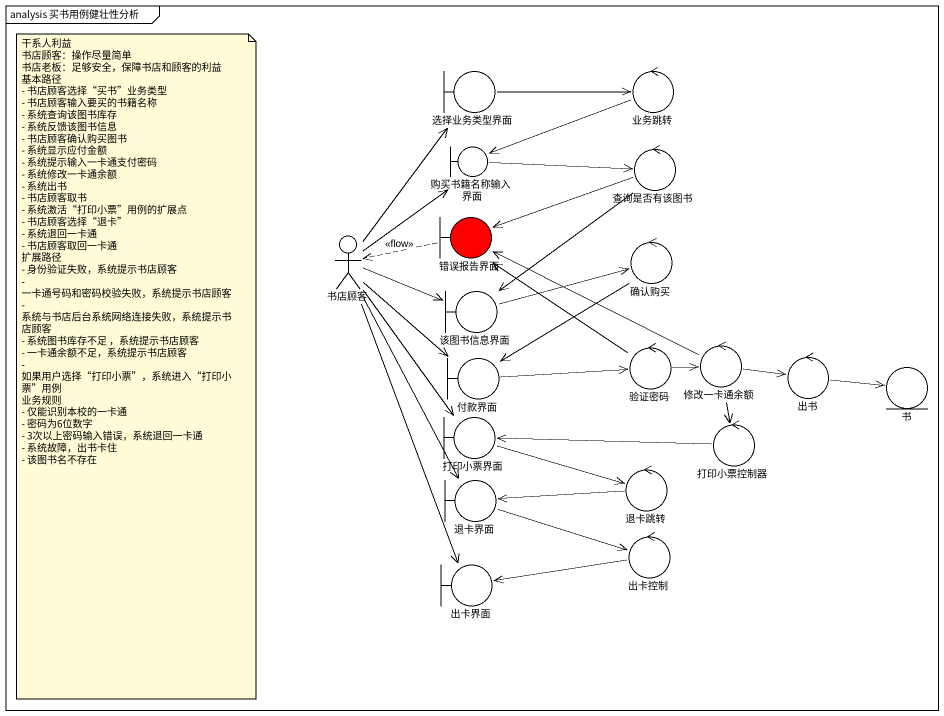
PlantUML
@startuml
mainframe analysis 买书用例健壮性分析
boundary 选择业务类型界面
control 业务跳转
boundary 购买书籍名称输入界面
control 查询是否有该图书
actor 书店顾客
boundary 错误报告界面 #FF0000
control 确认购买
boundary 该图书信息界面
boundary 付款界面
control 验证密码
control 修改一卡通余额
control 出书
entity 书
boundary 打印小票界面
control 打印小票控制器
boundary 退卡界面
control 退卡跳转
boundary 出卡界面
control 出卡控制
选择业务类型界面 -right-> 业务跳转
业务跳转 -left-> 购买书籍名称输入界面
购买书籍名称输入界面 -right-> 查询是否有该图书
查询是否有该图书 -left-> 错误报告界面
查询是否有该图书 --> 该图书信息界面
书店顾客 -up-> 选择业务类型界面
书店顾客 -up-> 购买书籍名称输入界面
书店顾客 -right-> 该图书信息界面
书店顾客 --> 付款界面
书店顾客 --> 打印小票界面
书店顾客 --> 退卡界面
书店顾客 --> 出卡界面
错误报告界面 .left.> 书店顾客 : <<flow>>
确认购买 --> 付款界面
该图书信息界面 -right-> 确认购买
付款界面 -right-> 验证密码
验证密码 -up-> 错误报告界面
验证密码 -right-> 修改一卡通余额
修改一卡通余额 -left-> 错误报告界面
修改一卡通余额 -right-> 出书
修改一卡通余额 --> 打印小票控制器
出书 -right-> 书
打印小票界面 -right-> 退卡跳转
打印小票控制器 -left-> 打印小票界面
退卡界面 -right-> 出卡控制
退卡跳转 -left-> 退卡界面
出卡控制 -left-> 出卡界面
note as N1
  干系人利益
  书店顾客：操作尽量简单
  书店老板：足够安全，保障书店和顾客的利益
  基本路径
  - 书店顾客选择“买书”业务类型
  - 书店顾客输入要买的书籍名称
  - 系统查询该图书库存
  - 系统反馈该图书信息
  - 书店顾客确认购买图书
  - 系统显示应付金额
  - 系统提示输入一卡通支付密码
  - 系统修改一卡通余额
  - 系统出书
  - 书店顾客取书
  - 系统激活“打印小票”用例的扩展点
  - 书店顾客选择“退卡”
  - 系统退回一卡通
  - 书店顾客取回一卡通
  扩展路径
  - 身份验证失败，系统提示书店顾客
  - 一卡通号码和密码校验失败，系统提示书店顾客
  - 系统与书店后台系统网络连接失败，系统提示书店顾客
  - 系统图书库存不足 ，系统提示书店顾客
  - 一卡通余额不足，系统提示书店顾客
  - 如果用户选择“打印小票”，系统进入“打印小票”用例
  业务规则
  - 仅能识别本校的一卡通
  - 密码为6位数字
  - 3次以上密码输入错误，系统退回一卡通
  - 系统故障，出书卡住
  - 该图书名不存在
end note
@enduml
